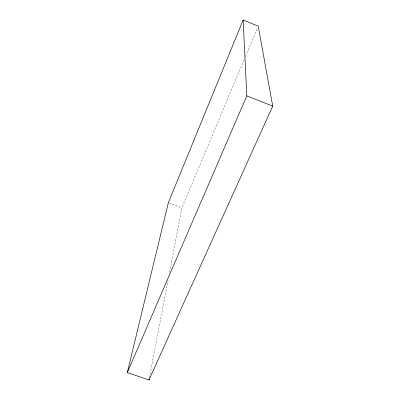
<?xml version="1.0" encoding="UTF-8"?>
<svg xmlns="http://www.w3.org/2000/svg" width="400" height="400" viewBox="0 0 400 400"><rect width="100%" height="100%" fill="white"/><g stroke="black" fill="none" stroke-linecap="round" stroke-linejoin="round"><path stroke-width="0.3" stroke-dasharray="2 1.5" d="M149.42 377.55L168.065 280.09M169.59 272.12L181.905 207.76L244.475 58.915M245.44 56.62L257.52 27.885M168.915 202.905L181.905 207.76"/><path stroke-width="0.6" d="M148.95 380L272.705 106.135L258.245 26.16L243.145 20L168.35 202.695L127.295 372.54L148.95 380L149.185 378.775M127.295 372.54L246.815 95.885L243.145 20M246.815 95.885L272.705 106.135"/></g></svg>
